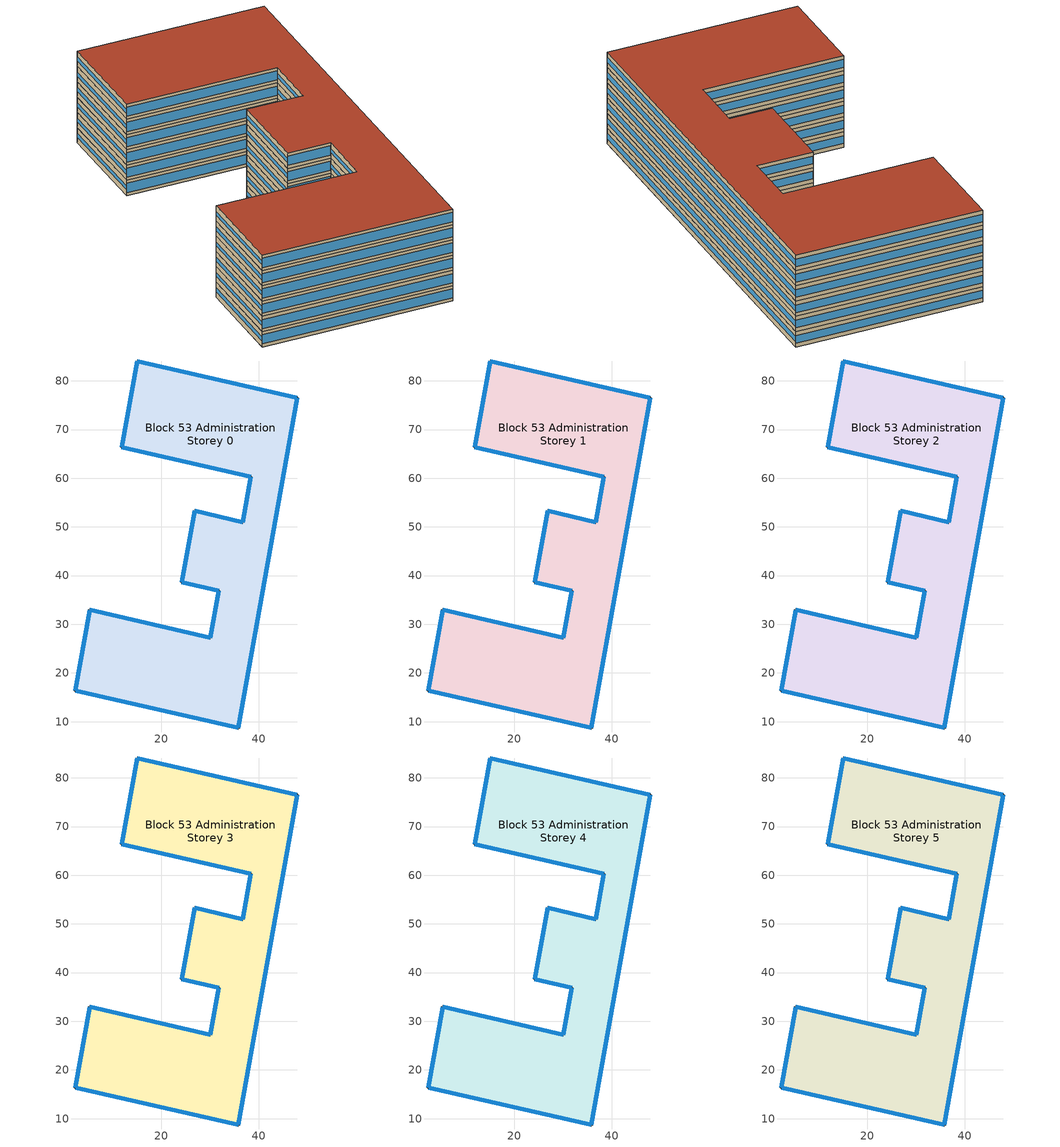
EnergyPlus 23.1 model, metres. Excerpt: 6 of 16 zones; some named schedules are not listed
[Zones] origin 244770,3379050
Block 53 Administration Storey 0
 floor ground (Project Floor): 47.86,76.53 35.79,8.7 2.35,16.36 5.24,32.94 30.08,27.25 31.75,36.86 24.2,38.59 26.85,53.28 36.69,50.94 38.35,60.33 11.89,66.39 15,84.07 z0
 wall outside (Project Wall): 47.86,76.53 15,84.07 11.89,66.39 38.35,60.33 36.69,50.94 26.85,53.28 24.2,38.59 31.75,36.86 30.08,27.25 5.24,32.94 2.35,16.36 35.79,8.7 47.86,76.53 z0:3
 window (Administration_north_window_construction): 47.84,76.53 15.01,84.07 / 36.69,50.94 26.86,53.28 / 30.07,27.25 5.25,32.93 z0.75:2.25
 window (Administration_west_window_construction): 14.99,84.06 11.89,66.4 / 38.35,60.33 36.69,50.95 / 26.85,53.28 24.2,38.6 / 31.75,36.86 30.08,27.25 / 5.24,32.93 2.36,16.37 z1.12:1.88
 window (Administration_south_window_construction): 11.9,66.39 38.34,60.34 / 24.2,38.59 31.74,36.86 / 2.37,16.36 35.77,8.7 z0.6:2.4
 window (Administration_east_window_construction): 35.8,8.73 47.85,76.49 z0.98:2.02
 roof outside (Project Ceiling): 35.79,8.7 47.86,76.53 15,84.07 11.89,66.39 38.35,60.33 36.69,50.94 26.85,53.28 24.2,38.59 31.75,36.86 30.08,27.25 5.24,32.94 2.35,16.36 z3
Block 53 Administration Storey 1
 floor outside (Project Floor): 47.86,76.53 35.79,8.7 2.35,16.36 5.24,32.94 30.08,27.25 31.75,36.86 24.2,38.59 26.85,53.28 36.69,50.94 38.35,60.33 11.89,66.39 15,84.07 z3
 wall outside (Project Wall): 47.86,76.53 15,84.07 11.89,66.39 38.35,60.33 36.69,50.94 26.85,53.28 24.2,38.59 31.75,36.86 30.08,27.25 5.24,32.94 2.35,16.36 35.79,8.7 47.86,76.53 z3:6
 window (Administration_north_window_construction): 47.84,76.53 15.01,84.07 / 36.69,50.94 26.86,53.28 / 30.07,27.25 5.25,32.93 z3.75:5.25
 window (Administration_west_window_construction): 14.99,84.06 11.89,66.4 / 38.35,60.33 36.69,50.95 / 26.85,53.28 24.2,38.6 / 31.75,36.86 30.08,27.25 / 5.24,32.93 2.36,16.37 z4.12:4.88
 window (Administration_south_window_construction): 11.9,66.39 38.34,60.34 / 24.2,38.59 31.74,36.86 / 2.37,16.36 35.77,8.7 z3.6:5.4
 window (Administration_east_window_construction): 35.8,8.73 47.85,76.49 z3.98:5.03
 roof outside (Project Ceiling): 35.79,8.7 47.86,76.53 15,84.07 11.89,66.39 38.35,60.33 36.69,50.94 26.85,53.28 24.2,38.59 31.75,36.86 30.08,27.25 5.24,32.94 2.35,16.36 z6
Block 53 Administration Storey 2
 floor outside (Project Floor): 47.86,76.53 35.79,8.7 2.35,16.36 5.24,32.94 30.08,27.25 31.75,36.86 24.2,38.59 26.85,53.28 36.69,50.94 38.35,60.33 11.89,66.39 15,84.07 z6
 wall outside (Project Wall): 47.86,76.53 15,84.07 11.89,66.39 38.35,60.33 36.69,50.94 26.85,53.28 24.2,38.59 31.75,36.86 30.08,27.25 5.24,32.94 2.35,16.36 35.79,8.7 47.86,76.53 z6:9
 window (Administration_north_window_construction): 47.84,76.53 15.01,84.07 / 36.69,50.94 26.86,53.28 / 30.07,27.25 5.25,32.93 z6.75:8.25
 window (Administration_west_window_construction): 14.99,84.06 11.89,66.4 / 38.35,60.33 36.69,50.95 / 26.85,53.28 24.2,38.6 / 31.75,36.86 30.08,27.25 / 5.24,32.93 2.36,16.37 z7.12:7.88
 window (Administration_south_window_construction): 11.9,66.39 38.34,60.34 / 24.2,38.59 31.74,36.86 / 2.37,16.36 35.77,8.7 z6.6:8.4
 window (Administration_east_window_construction): 35.8,8.73 47.85,76.49 z6.97:8.03
 roof outside (Project Ceiling): 35.79,8.7 47.86,76.53 15,84.07 11.89,66.39 38.35,60.33 36.69,50.94 26.85,53.28 24.2,38.59 31.75,36.86 30.08,27.25 5.24,32.94 2.35,16.36 z9
Block 53 Administration Storey 3
 floor outside (Project Floor): 47.86,76.53 35.79,8.7 2.35,16.36 5.24,32.94 30.08,27.25 31.75,36.86 24.2,38.59 26.85,53.28 36.69,50.94 38.35,60.33 11.89,66.39 15,84.07 z9
 wall outside (Project Wall): 47.86,76.53 15,84.07 11.89,66.39 38.35,60.33 36.69,50.94 26.85,53.28 24.2,38.59 31.75,36.86 30.08,27.25 5.24,32.94 2.35,16.36 35.79,8.7 47.86,76.53 z9:12
 window (Administration_north_window_construction): 47.84,76.53 15.01,84.07 / 36.69,50.94 26.86,53.28 / 30.07,27.25 5.25,32.93 z9.75:11.25
 window (Administration_west_window_construction): 14.99,84.06 11.89,66.4 / 38.35,60.33 36.69,50.95 / 26.85,53.28 24.2,38.6 / 31.75,36.86 30.08,27.25 / 5.24,32.93 2.36,16.37 z10.12:10.88
 window (Administration_south_window_construction): 11.9,66.39 38.34,60.34 / 24.2,38.59 31.74,36.86 / 2.37,16.36 35.77,8.7 z9.6:11.4
 window (Administration_east_window_construction): 35.8,8.73 47.85,76.49 z9.97:11.03
 roof outside (Project Ceiling): 35.79,8.7 47.86,76.53 15,84.07 11.89,66.39 38.35,60.33 36.69,50.94 26.85,53.28 24.2,38.59 31.75,36.86 30.08,27.25 5.24,32.94 2.35,16.36 z12
Block 53 Administration Storey 4
 floor outside (Project Floor): 47.86,76.53 35.79,8.7 2.35,16.36 5.24,32.94 30.08,27.25 31.75,36.86 24.2,38.59 26.85,53.28 36.69,50.94 38.35,60.33 11.89,66.39 15,84.07 z12
 wall outside (Project Wall): 47.86,76.53 15,84.07 11.89,66.39 38.35,60.33 36.69,50.94 26.85,53.28 24.2,38.59 31.75,36.86 30.08,27.25 5.24,32.94 2.35,16.36 35.79,8.7 47.86,76.53 z12:15
 window (Administration_north_window_construction): 47.84,76.53 15.01,84.07 / 36.69,50.94 26.86,53.28 / 30.07,27.25 5.25,32.93 z12.75:14.25
 window (Administration_west_window_construction): 14.99,84.06 11.89,66.4 / 38.35,60.33 36.69,50.95 / 26.85,53.28 24.2,38.6 / 31.75,36.86 30.08,27.25 / 5.24,32.93 2.36,16.37 z13.12:13.88
 window (Administration_south_window_construction): 11.9,66.39 38.34,60.34 / 24.2,38.59 31.74,36.86 / 2.37,16.36 35.77,8.7 z12.6:14.4
 window (Administration_east_window_construction): 35.8,8.73 47.85,76.49 z12.97:14.03
 roof outside (Project Ceiling): 35.79,8.7 47.86,76.53 15,84.07 11.89,66.39 38.35,60.33 36.69,50.94 26.85,53.28 24.2,38.59 31.75,36.86 30.08,27.25 5.24,32.94 2.35,16.36 z15
Block 53 Administration Storey 5
 floor outside (Project Floor): 47.86,76.53 35.79,8.7 2.35,16.36 5.24,32.94 30.08,27.25 31.75,36.86 24.2,38.59 26.85,53.28 36.69,50.94 38.35,60.33 11.89,66.39 15,84.07 z15
 wall outside (Project Wall): 47.86,76.53 15,84.07 11.89,66.39 38.35,60.33 36.69,50.94 26.85,53.28 24.2,38.59 31.75,36.86 30.08,27.25 5.24,32.94 2.35,16.36 35.79,8.7 47.86,76.53 z15:18
 window (Administration_north_window_construction): 47.84,76.53 15.01,84.07 / 36.69,50.94 26.86,53.28 / 30.07,27.25 5.25,32.93 z15.75:17.25
 window (Administration_west_window_construction): 14.99,84.06 11.89,66.4 / 38.35,60.33 36.69,50.95 / 26.85,53.28 24.2,38.6 / 31.75,36.86 30.08,27.25 / 5.24,32.93 2.36,16.37 z16.12:16.88
 window (Administration_south_window_construction): 11.9,66.39 38.34,60.34 / 24.2,38.59 31.74,36.86 / 2.37,16.36 35.77,8.7 z15.6:17.4
 window (Administration_east_window_construction): 35.8,8.73 47.85,76.49 z15.97:17.02
 roof outside (Project Ceiling): 35.79,8.7 47.86,76.53 15,84.07 11.89,66.39 38.35,60.33 36.69,50.94 26.85,53.28 24.2,38.59 31.75,36.86 30.08,27.25 5.24,32.94 2.35,16.36 z18
[Building]
Building_1: North Axis=0; Terrain=City; Loads Convergence Tolerance Value=0.04; Temperature Convergence Tolerance Value=0.4; Solar Distribution=FullExterior; Maximum Number of Warmup Days=25; Minimum Number of Warmup Days=6
[Site:Location]
CHN Design_Conditions: Latitude=30; Longitude=114; Time Zone=8; Elevation=12
[SIZINGPERIOD:DESIGNDAY] Day of Month=21; DryBulb Temperature Range Modifier Type=DefaultMultipliers; Humidity Condition Type=Wetbulb; Barometric Pressure=101181; Rain Indicator=No; Snow Indicator=No; Daylight Saving Time Indicator=No; Sky Clearness=0; Begin Environment Reset Mode=FullResetAtBeginEnvironment
Name | Month | Day Type | Maximum DryBulb Temperature | Daily DryBulb Temperature Range | Wetbulb or DewPoint at Maximum DryBulb | Wind Speed | Wind Direction | Solar Model Indicator | ASHRAE Clear Sky Optical Depth for Beam Irradiance taub | ASHRAE Clear Sky Optical Depth for Diffuse Irradiance taud
Ann Htg 99.6% Condns DB | 1 | WinterDesignDay | -10 | 0 | -4.8 | 1 | 340 | ASHRAEClearSky | 0 | 0
Ann Clg .4% Condns DB=>MWB | 7 | SummerDesignDay | 40 | 6.6 | 27.1 | 3.5 | 220 | ASHRAETau | 0.781 | 1.413
[MATERIAL]
DefaultMaterial: Roughness=Rough; Thickness=0.1; Conductivity=0.1; Density=1000; Specific Heat=1000; Thermal Absorptance=0.9; Solar Absorptance=0.7; Visible Absorptance=0.7
[WINDOWMATERIAL:SIMPLEGLAZINGSYSTEM] UFactor=1.6; Visible Transmittance=0.6
Name | Solar Heat Gain Coefficient
Administration_east_window; Administration_south_window; Administration_west_window | 0.3
Administration_north_window | 0.35
[CONSTRUCTION]
Project Wall; Project Floor; Project Ceiling: DefaultMaterial
Administration_east_window_construction: Administration_east_window
Administration_south_window_construction: Administration_south_window
Administration_west_window_construction: Administration_west_window
Administration_north_window_construction: Administration_north_window
[SPACE] Ceiling Height=autocalculate; Volume=autocalculate; Floor Area=autocalculate; Space Type=Administration
Name | Zone
Block 53 Administration Storey 0_space | Block 53 Administration Storey 0
Block 53 Administration Storey 1_space | Block 53 Administration Storey 1
Block 53 Administration Storey 2_space | Block 53 Administration Storey 2
Block 53 Administration Storey 3_space | Block 53 Administration Storey 3
Block 53 Administration Storey 4_space | Block 53 Administration Storey 4
Block 53 Administration Storey 5_space | Block 53 Administration Storey 5
[SPACELIST]
Administration: Block 53 Administration Storey 0_space, Block 53 Administration Storey 1_space, Block 53 Administration Storey 2_space, Block 53 Administration Storey 3_space, Block 53 Administration Storey 4_space, Block 53 Administration Storey 5_space, Block 53 Administration Storey 6_space, Block 53 Administration Storey 7_space, Block 53 Administration Storey 8_space, Block 53 Administration Storey 9_space, Block 53 Administration Storey 10_space, Block 53 Administration Storey 11_space, Block 53 Administration Storey 12_space, Block 53 Administration Storey 13_space, Block 53 Administration Storey 14_space, Block 53 Administration Storey 15_space
[ZONE] Type=1; Multiplier=1; Ceiling Height=autocalculate; Volume=autocalculate; Floor Area=autocalculate; Part of Total Floor Area=Yes
Block 53 Administration Storey 0; Block 53 Administration Storey 1; Block 53 Administration Storey 2; Block 53 Administration Storey 3; Block 53 Administration Storey 4; Block 53 Administration Storey 5
[PEOPLE]
People_for_administration: Zone or ZoneList or Space or SpaceList=Administration; Number of People Schedule=SeasonalSchedule_Schedule_administration_people; Number of People Calculation Method=People/Area; People per Floor Area=0.125; Fraction Radiant=0.3; Sensible Heat Fraction=autocalculate; Activity Level Schedule=SeasonalSchedule_Schedule_administration_activity; Carbon Dioxide Generation Rate=3.82e-08; Enable ASHRAE 55 Comfort Warnings=No; Mean Radiant Temperature Calculation Type=ZoneAveraged; Clothing Insulation Calculation Method=ClothingInsulationSchedule; Cold Stress Temperature Threshold=15.56; Heat Stress Temperature Threshold=30
[LIGHTS]
Light_for_administration: Zone or ZoneList or Space or SpaceList=Administration; Schedule=SeasonalSchedule_administration_lighting; Design Level Calculation Method=Watts/Area; Watts per Zone Floor Area=8; Return Air Fraction=0; Fraction Radiant=0.32; Fraction Visible=0.25; Fraction Replaceable=1; EndUse Subcategory=General; Return Air Fraction Calculated from Plenum Temperature=No; Return Air Fraction Function of Plenum Temperature Coefficient 1=0; Return Air Fraction Function of Plenum Temperature Coefficient 2=0
[ELECTRICEQUIPMENT]
Equipment_for_administration: Zone or ZoneList or Space or SpaceList=Administration; Schedule=SeasonalSchedule_Schedule_administration_equipment; Design Level Calculation Method=Watts/Area; Watts per Zone Floor Area=15; Fraction Latent=0; Fraction Radiant=0; Fraction Lost=0; EndUse Subcategory=Electric Equipment
[DAYLIGHTING:CONTROLS] Illuminance Setpoint at Reference Point 1=300
Name | Zone or Space | Glare Calculation Daylighting Reference Point | Daylighting Reference Point 1
Dlight_Block 53 Administration Storey 0 | Block 53 Administration Storey 0 | Rpoint_Block 53 Administration Storey 0 | Rpoint_Block 53 Administration Storey 0
Dlight_Block 53 Administration Storey 1 | Block 53 Administration Storey 1 | Rpoint_Block 53 Administration Storey 1 | Rpoint_Block 53 Administration Storey 1
Dlight_Block 53 Administration Storey 2 | Block 53 Administration Storey 2 | Rpoint_Block 53 Administration Storey 2 | Rpoint_Block 53 Administration Storey 2
Dlight_Block 53 Administration Storey 3 | Block 53 Administration Storey 3 | Rpoint_Block 53 Administration Storey 3 | Rpoint_Block 53 Administration Storey 3
Dlight_Block 53 Administration Storey 4 | Block 53 Administration Storey 4 | Rpoint_Block 53 Administration Storey 4 | Rpoint_Block 53 Administration Storey 4
Dlight_Block 53 Administration Storey 5 | Block 53 Administration Storey 5 | Rpoint_Block 53 Administration Storey 5 | Rpoint_Block 53 Administration Storey 5
[HVACTEMPLATE:THERMOSTAT]
Name | Heating Setpoint Schedule | Cooling Setpoint Schedule
Thermostat_for_office | SeasonalSchedule_office_heating | SeasonalSchedule_office_cooling
Thermostat_for_commercial | SeasonalSchedule_commerical_heating | SeasonalSchedule_commerical_cooling
Thermostat_for_residential | SeasonalSchedule_residential_heating | SeasonalSchedule_residential_cooling
Thermostat_for_school | SeasonalSchedule_school_heating | SeasonalSchedule_school_cooling
Thermostat_for_hospital | SeasonalSchedule_hospital_heating | SeasonalSchedule_hospital_cooling
Thermostat_for_industrial | SeasonalSchedule_Industrial_heating | SeasonalSchedule_Industrial_cooling
Thermostat_for_transport | SeasonalSchedule_transport_heating | SeasonalSchedule_transport_cooling
Thermostat_for_administration | SeasonalSchedule_administration_heating | SeasonalSchedule_administration_cooling
[HVACTEMPLATE:ZONE:IDEALLOADSAIRSYSTEM] Template Thermostat=Thermostat_for_administration; Maximum Heating Supply Air Temperature=50; Minimum Cooling Supply Air Temperature=13; Maximum Heating Supply Air Humidity Ratio=0.0156; Minimum Cooling Supply Air Humidity Ratio=0.0077; Heating Limit=NoLimit; Cooling Limit=NoLimit; Dehumidification Control Type=ConstantSensibleHeatRatio; Cooling Sensible Heat Ratio=0.7; Dehumidification Setpoint=60; Humidification Control Type=None; Humidification Setpoint=30; Outdoor Air Method=DetailedSpecification; Outdoor Air Flow Rate per Person=0.00944; Outdoor Air Flow Rate per Zone Floor Area=0; Outdoor Air Flow Rate per Zone=0; Design Specification Outdoor Air Object=Ventilation_for_administration; Demand Controlled Ventilation Type=None; Outdoor Air Economizer Type=NoEconomizer; Heat Recovery Type=None; Sensible Heat Recovery Effectiveness=0.7; Latent Heat Recovery Effectiveness=0.65
Block 53 Administration Storey 0; Block 53 Administration Storey 1; Block 53 Administration Storey 2; Block 53 Administration Storey 3; Block 53 Administration Storey 4; Block 53 Administration Storey 5
[DESIGNSPECIFICATION:OUTDOORAIR]
Ventilation_for_administration: Outdoor Air Method=Flow/Person; Outdoor Air Flow per Person=0.00833333; Outdoor Air Flow per Zone Floor Area=0; Outdoor Air Flow per Zone=0; Outdoor Air Flow Air Changes per Hour=0
[SCHEDULE:WEEK:DAILY]
Schedule_office_heating_summer_weekly: Schedule_office_heating_summer_hourly, Schedule_office_heating_summer_hourly, Schedule_office_heating_summer_hourly, Schedule_office_heating_summer_hourly, Schedule_office_heating_summer_hourly, Schedule_office_heating_summer_hourly, Schedule_office_heating_summer_hourly, Schedule_office_heating_summer_hourly, Schedule_office_heating_summer_hourly, Schedule_office_heating_summer_hourly, Schedule_office_heating_summer_hourly, Schedule_office_heating_summer_hourly
Schedule_office_heating_winnter_weekly: Schedule_office_heating_winnter_holiday_hourly, Schedule_office_heating_winnter_weekday_hourly, Schedule_office_heating_winnter_weekday_hourly, Schedule_office_heating_winnter_weekday_hourly, Schedule_office_heating_winnter_weekday_hourly, Schedule_office_heating_winnter_weekday_hourly, Schedule_office_heating_winnter_holiday_hourly, Schedule_office_heating_winnter_holiday_hourly, Schedule_office_heating_winnter_weekday_hourly, Schedule_office_heating_winnter_weekday_hourly, Schedule_office_heating_winnter_holiday_hourly, Schedule_office_heating_winnter_holiday_hourly
Schedule_office_cooling_winnter_weekly: Schedule_office_cooling_winter_hourly, Schedule_office_cooling_winter_hourly, Schedule_office_cooling_winter_hourly, Schedule_office_cooling_winter_hourly, Schedule_office_cooling_winter_hourly, Schedule_office_cooling_winter_hourly, Schedule_office_cooling_winter_hourly, Schedule_office_cooling_winter_hourly, Schedule_office_cooling_winter_hourly, Schedule_office_cooling_winter_hourly, Schedule_office_cooling_winter_hourly, Schedule_office_cooling_winter_hourly
Schedule_office_cooling_summer_weekly: Schedule_office_cooling_summer_holiday_hourly, Schedule_office_cooling_summer_weekday_hourly, Schedule_office_cooling_summer_weekday_hourly, Schedule_office_cooling_summer_weekday_hourly, Schedule_office_cooling_summer_weekday_hourly, Schedule_office_cooling_summer_weekday_hourly, Schedule_office_cooling_summer_holiday_hourly, Schedule_office_cooling_summer_holiday_hourly, Schedule_office_cooling_summer_weekday_hourly, Schedule_office_cooling_summer_weekday_hourly, Schedule_office_cooling_summer_holiday_hourly, Schedule_office_cooling_summer_holiday_hourly
Schedule_administration_lighting_weekly: Schedule_administration_lighting_holiday_hourly, Schedule_administration_lighting_weekday_hourly, Schedule_administration_lighting_weekday_hourly, Schedule_administration_lighting_weekday_hourly, Schedule_administration_lighting_weekday_hourly, Schedule_administration_lighting_weekday_hourly, Schedule_administration_lighting_holiday_hourly, Schedule_administration_lighting_holiday_hourly, Schedule_administration_lighting_weekday_hourly, Schedule_administration_lighting_weekday_hourly, Schedule_administration_lighting_holiday_hourly, Schedule_administration_lighting_holiday_hourly
Schedule_administration_equipment_weekly: Schedule_administration_equipment_holiday_hourly, Schedule_administration_equipment_weekday_hourly, Schedule_administration_equipment_weekday_hourly, Schedule_administration_equipment_weekday_hourly, Schedule_administration_equipment_weekday_hourly, Schedule_administration_equipment_weekday_hourly, Schedule_administration_equipment_holiday_hourly, Schedule_administration_equipment_holiday_hourly, Schedule_administration_equipment_weekday_hourly, Schedule_administration_equipment_weekday_hourly, Schedule_administration_equipment_holiday_hourly, Schedule_administration_equipment_holiday_hourly
Schedule_administration_people_weekly: Schedule_administration_people_holiday_hourly, Schedule_administration_people_weekday_hourly, Schedule_administration_people_weekday_hourly, Schedule_administration_people_weekday_hourly, Schedule_administration_people_weekday_hourly, Schedule_administration_people_weekday_hourly, Schedule_administration_people_holiday_hourly, Schedule_administration_people_holiday_hourly, Schedule_administration_people_weekday_hourly, Schedule_administration_people_weekday_hourly, Schedule_administration_people_holiday_hourly, Schedule_administration_people_holiday_hourly
Schedule_administration_activity_weekly: Schedule_administration_activity_holiday_hourly, Schedule_administration_activity_weekday_hourly, Schedule_administration_activity_weekday_hourly, Schedule_administration_activity_weekday_hourly, Schedule_administration_activity_weekday_hourly, Schedule_administration_activity_weekday_hourly, Schedule_administration_activity_holiday_hourly, Schedule_administration_activity_holiday_hourly, Schedule_administration_activity_weekday_hourly, Schedule_administration_activity_weekday_hourly, Schedule_administration_activity_holiday_hourly, Schedule_administration_activity_holiday_hourly
[SCHEDULE:YEAR]
SeasonalSchedule_office_heating: Schedule_office_heating_winnter_weekly, 1, 1, 3, 31, Schedule_office_heating_summer_weekly, 4, 1, 11, 30, Schedule_office_heating_winnter_weekly, 12, 1, 12, 31
SeasonalSchedule_office_cooling: Schedule_office_cooling_winnter_weekly, 1, 1, 5, 31, Schedule_office_cooling_summer_weekly, 6, 1, 9, 30, Schedule_office_cooling_winnter_weekly, 10, 1, 12, 31
SeasonalSchedule_commerical_heating: Schedule_commerical_heating_winnter_weekly, 1, 1, 3, 31, Schedule_commerical_heating_summer_weekly, 4, 1, 11, 30, Schedule_commerical_heating_winnter_weekly, 12, 1, 12, 31
SeasonalSchedule_commerical_cooling: Schedule_commerical_cooling_winnter_weekly, 1, 1, 5, 31, Schedule_commerical_cooling_summer_weekly, 6, 1, 9, 30, Schedule_commerical_cooling_winnter_weekly, 10, 1, 12, 31
SeasonalSchedule_residential_heating: Schedule_residential_heating_winnter_weekly, 1, 1, 3, 31, Schedule_residential_heating_summer_weekly, 4, 1, 11, 30, Schedule_residential_heating_winnter_weekly, 12, 1, 12, 31
SeasonalSchedule_residential_cooling: Schedule_residential_cooling_winnter_weekly, 1, 1, 5, 31, Schedule_residential_cooling_summer_weekly, 6, 1, 9, 30, Schedule_residential_cooling_winnter_weekly, 10, 1, 12, 31
SeasonalSchedule_school_heating: Schedule_school_heating_winnter_weekly, 1, 1, 3, 31, Schedule_school_heating_summer_weekly, 4, 1, 11, 30, Schedule_school_heating_winnter_weekly, 12, 1, 12, 31
SeasonalSchedule_school_cooling: Schedule_school_cooling_winnter_weekly, 1, 1, 5, 31, Schedule_school_cooling_summer_weekly, 6, 1, 9, 30, Schedule_school_cooling_winnter_weekly, 10, 1, 12, 31
SeasonalSchedule_hospital_heating: Schedule_hospital_heating_winnter_weekly, 1, 1, 3, 31, Schedule_hospital_heating_summer_weekly, 4, 1, 11, 30, Schedule_hospital_heating_winnter_weekly, 12, 1, 12, 31
SeasonalSchedule_hospital_cooling: Schedule_hospital_cooling_winnter_weekly, 1, 1, 5, 31, Schedule_hospital_cooling_summer_weekly, 6, 1, 9, 30, Schedule_hospital_cooling_winnter_weekly, 10, 1, 12, 31
SeasonalSchedule_Industrial_heating: Schedule_Industrial_heating_winnter_weekly, 1, 1, 3, 31, Schedule_Industrial_heating_summer_weekly, 4, 1, 11, 30, Schedule_Industrial_heating_winnter_weekly, 12, 1, 12, 31
SeasonalSchedule_Industrial_cooling: Schedule_Industrial_cooling_winnter_weekly, 1, 1, 5, 31, Schedule_Industrial_cooling_summer_weekly, 6, 1, 9, 30, Schedule_Industrial_cooling_winnter_weekly, 10, 1, 12, 31
SeasonalSchedule_transport_heating: Schedule_transport_heating_winnter_weekly, 1, 1, 3, 31, Schedule_transport_heating_summer_weekly, 4, 1, 11, 30, Schedule_transport_heating_winnter_weekly, 12, 1, 12, 31
SeasonalSchedule_transport_cooling: Schedule_transport_cooling_winnter_weekly, 1, 1, 5, 31, Schedule_transport_cooling_summer_weekly, 6, 1, 9, 30, Schedule_transport_cooling_winnter_weekly, 10, 1, 12, 31
SeasonalSchedule_administration_heating: Schedule_administration_heating_winnter_weekly, 1, 1, 3, 31, Schedule_administration_heating_summer_weekly, 4, 1, 11, 30, Schedule_administration_heating_winnter_weekly, 12, 1, 12, 31
SeasonalSchedule_administration_cooling: Schedule_administration_cooling_winnter_weekly, 1, 1, 5, 31, Schedule_administration_cooling_summer_weekly, 6, 1, 9, 30, Schedule_administration_cooling_winnter_weekly, 10, 1, 12, 31
SeasonalSchedule_administration_lighting: Schedule_administration_lighting_weekly, 1, 1, 12, 31
SeasonalSchedule_Schedule_administration_equipment: Schedule_administration_equipment_weekly, 1, 1, 12, 31
SeasonalSchedule_Schedule_administration_people: Schedule_administration_people_weekly, 1, 1, 12, 31
SeasonalSchedule_Schedule_administration_activity: Schedule_administration_activity_weekly, 1, 1, 12, 31
